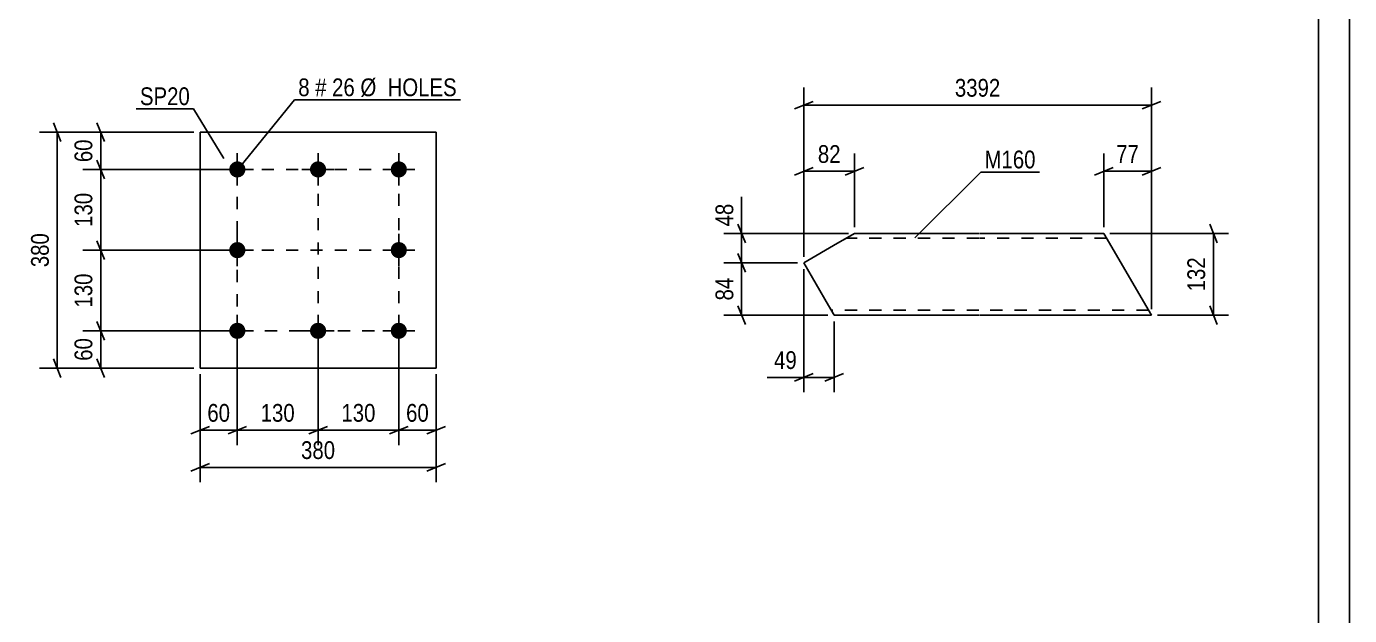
# Model space of a CAD drawing. Header units: millimetres. Extents: x 0 to 841, y 0 to 594.
# Drawn here: x 628 to 841, y 311.6 to 406.5 of the extents above; entities that cross this region are included whole.
import ezdxf

# ---------------------------------------------------------------- set-up
doc = ezdxf.new("R2010")
doc.units = ezdxf.units.MM
doc.linetypes.add('DXK_LINE_DOT2', pattern=[3.9198, 1.9599, -1.9599])
doc.styles.add('Arial Narrow', font='ARIALN.TTF', dxfattribs={"height": 0.2})

# ---------------------------------------------------------------- blocks, each defined once
blk = doc.blocks.new('Unknown-284934741-1134')
at = {"color": 5, "linetype": 'Continuous'}
for p, q in [((841, 0), (841, 594)), ((836, 5), (836, 589))]:
    blk.add_line(p, q, dxfattribs=at)
blk = doc.blocks.new('Part-284934741-25310 - 25309')
at = {"color": 2, "linetype": 'Continuous'}
for p, q in [((761.32, 373.19), (758.57, 371.59)), ((761.32, 373.19), (781.32, 373.19)), ((781.42, 373.19), (801.42, 373.19)), ((809.1, 359.99), (801.42, 373.19)), ((758.57, 371.59), (753.13, 368.42)), ((757.1, 361.59), (753.13, 368.42)), ((757.1, 361.59), (758.03, 359.99)), ((758.03, 359.99), (781.32, 359.99)), ((781.42, 359.99), (809.1, 359.99))]:
    blk.add_line(p, q, dxfattribs=at)
at = {"color": 7, "linetype": 'DXK_LINE_DOT2'}
for p, q in [((761.32, 373.19), (759.62, 372.2)), ((781.32, 372.39), (759.95, 372.39)), ((801.89, 372.39), (781.42, 372.39)), ((757.96, 360.11), (757.1, 361.59)), ((781.32, 360.79), (757.57, 360.79)), ((808.64, 360.79), (781.42, 360.79)), ((808.64, 360.79), (808.6, 360.85))]:
    blk.add_line(p, q, dxfattribs=at)
blk = doc.blocks.new('Part-284934741-25393 - 25392')
at = {"color": 2, "linetype": 'Continuous'}
for p, q in [((655.93, 351.49), (655.93, 389.49)), ((655.93, 389.49), (693.93, 389.49)), ((693.93, 351.49), (693.93, 389.49)), ((655.93, 351.49), (693.93, 351.49))]:
    blk.add_line(p, q, dxfattribs=at)
blk = doc.blocks.new('Bolt-284934741-25394 - 25392')
at = {"linetype": 'Continuous'}
for points in [[(661.93, 384.79, -1), (661.93, 382.19, -1)], [(674.93, 384.79, -1), (674.93, 382.19, -1)], [(687.93, 384.79, -1), (687.93, 382.19, -1)], [(661.93, 371.79, -1), (661.93, 369.19, -1)], [(687.93, 371.79, -1), (687.93, 369.19, -1)], [(661.93, 358.79, -1), (661.93, 356.19, -1)], [(674.93, 358.79, -1), (674.93, 356.19, -1)], [(687.93, 358.79, -1), (687.93, 356.19, -1)]]:
    blk.add_hatch(color=1, dxfattribs=at).paths.add_polyline_path(points)
at = {"color": 1, "linetype": 'Continuous'}
for p, q in [((661.93, 386.09), (661.93, 380.89)), ((674.93, 386.09), (674.93, 380.89)), ((687.93, 386.09), (687.93, 380.89)), ((659.33, 383.49), (664.53, 383.49)), ((672.33, 383.49), (677.53, 383.49)), ((685.33, 383.49), (690.53, 383.49)), ((661.93, 373.09), (661.93, 367.89)), ((687.93, 373.09), (687.93, 367.89)), ((659.33, 370.49), (664.53, 370.49)), ((685.33, 370.49), (690.53, 370.49)), ((661.93, 360.09), (661.93, 354.89)), ((674.93, 360.09), (674.93, 354.89)), ((687.93, 360.09), (687.93, 354.89)), ((659.33, 357.49), (664.53, 357.49)), ((672.33, 357.49), (677.53, 357.49)), ((685.33, 357.49), (690.53, 357.49))]:
    blk.add_line(p, q, dxfattribs=at)
blk = doc.blocks.new('Rectangle-284934741-32234 - 25392')
at = {"color": 1, "linetype": 'DXK_LINE_DOT2'}
blk.add_lwpolyline([(661.93, 383.49), (687.93, 383.49), (687.93, 357.49), (661.93, 357.49), (661.93, 383.49)], close=True, dxfattribs=at)
blk = doc.blocks.new('Line-284934741-32244 - 25392')
at = {"color": 1, "linetype": 'DXK_LINE_DOT2'}
blk.add_line((661.93, 370.49), (687.93, 370.49), dxfattribs=at)
blk = doc.blocks.new('Line-284934741-32251 - 25392')
at = {"color": 1, "linetype": 'DXK_LINE_DOT2'}
blk.add_line((674.93, 383.49), (674.93, 357.49), dxfattribs=at)
blk = doc.blocks.new('StraightDimension-284934741-25759 - 25309')
at = {"color": 7, "linetype": 'Continuous'}
for p, q in [((753.13, 367.42), (753.13, 347.59)), ((758.03, 358.99), (758.03, 347.59)), ((751.63, 349.39), (754.63, 350.59)), ((753.13, 349.99), (758.03, 349.99)), ((759.53, 350.59), (756.53, 349.39))]:
    blk.add_line(p, q, dxfattribs=at)
at = {"color": 0}
blk.add_wipeout([(752.6, 350.74), (752.6, 354.94), (747.75, 354.94), (747.75, 350.74)], dxfattribs=at)
at = {"color": 7, "linetype": 'Continuous'}
blk.add_line((753.13, 349.99), (747.22, 349.99), dxfattribs=at)
blk.add_line((753.13, 349.99), (747.22, 349.99), dxfattribs=at)
at = {"color": 3, "style": 'Arial Narrow'}
blk.add_text('49', height=2.863, dxfattribs=at).set_placement((748.35, 351.34))
blk = doc.blocks.new('StraightDimension-284934741-25751 - 25309')
at = {"color": 7, "linetype": 'Continuous'}
for p, q in [((801.42, 374.19), (801.42, 386.04)), ((809.1, 360.99), (809.1, 386.04)), ((799.92, 382.59), (802.92, 383.79)), ((810.6, 383.79), (807.6, 382.59)), ((801.42, 383.19), (809.1, 383.19))]:
    blk.add_line(p, q, dxfattribs=at)
at = {"color": 0}
blk.add_wipeout([(807.69, 383.94), (807.69, 388.14), (802.83, 388.14), (802.83, 383.94)], dxfattribs=at)
at = {"color": 3, "style": 'Arial Narrow'}
blk.add_text('77', height=2.863, dxfattribs=at).set_placement((803.43, 384.54))
blk = doc.blocks.new('StraightDimension-284934741-25771 - 25309')
at = {"color": 7, "linetype": 'Continuous'}
for p, q in [((802.42, 373.19), (821.5, 373.19)), ((819.7, 371.69), (818.5, 374.69)), ((819.1, 359.99), (819.1, 373.19)), ((818.5, 361.49), (819.7, 358.49)), ((810.1, 359.99), (821.5, 359.99))]:
    blk.add_line(p, q, dxfattribs=at)
at = {"color": 0}
blk.add_wipeout([(818.35, 369.93), (814.15, 369.93), (814.15, 363.25), (818.35, 363.25)], dxfattribs=at)
at = {"color": 3, "style": 'Arial Narrow'}
blk.add_text('132', height=2.863, rotation=90.0002, dxfattribs=at).set_placement((817.75, 363.85))
blk = doc.blocks.new('StraightDimension-284934741-25763 - 25309')
at = {"color": 7, "linetype": 'Continuous'}
for p, q in [((760.32, 373.19), (740.28, 373.19)), ((742.53, 374.69), (743.73, 371.69)), ((743.13, 368.42), (743.13, 373.19)), ((743.73, 366.92), (742.53, 369.92)), ((752.13, 368.42), (740.28, 368.42))]:
    blk.add_line(p, q, dxfattribs=at)
at = {"color": 0}
blk.add_wipeout([(742.38, 378.57), (738.18, 378.57), (738.18, 373.71), (742.38, 373.71)], dxfattribs=at)
at = {"color": 7, "linetype": 'Continuous'}
blk.add_line((743.13, 373.19), (743.13, 379.1), dxfattribs=at)
blk.add_line((743.13, 373.19), (743.13, 379.1), dxfattribs=at)
at = {"color": 3, "style": 'Arial Narrow'}
blk.add_text('48', height=2.863, rotation=90.0002, dxfattribs=at).set_placement((741.78, 374.31))
blk = doc.blocks.new('StraightDimension-284934741-25755 - 25309')
at = {"color": 7, "linetype": 'Continuous'}
for p, q in [((753.13, 369.42), (753.13, 386.04)), ((761.32, 374.19), (761.32, 386.04)), ((751.63, 382.59), (754.63, 383.79)), ((762.82, 383.79), (759.82, 382.59)), ((753.13, 383.19), (761.32, 383.19))]:
    blk.add_line(p, q, dxfattribs=at)
at = {"color": 0}
blk.add_wipeout([(759.65, 383.94), (759.65, 388.14), (754.8, 388.14), (754.8, 383.94)], dxfattribs=at)
at = {"color": 3, "style": 'Arial Narrow'}
blk.add_text('82', height=2.863, dxfattribs=at).set_placement((755.4, 384.54))
blk = doc.blocks.new('StraightDimension-284934741-25764 - 25309')
at = {"color": 7, "linetype": 'Continuous'}
for p, q in [((742.53, 369.92), (743.73, 366.92)), ((752.13, 368.42), (740.28, 368.42)), ((743.13, 359.99), (743.13, 368.42)), ((743.73, 358.49), (742.53, 361.49)), ((757.03, 359.99), (740.28, 359.99))]:
    blk.add_line(p, q, dxfattribs=at)
at = {"color": 0}
blk.add_wipeout([(742.38, 366.64), (738.18, 366.64), (738.18, 361.78), (742.38, 361.78)], dxfattribs=at)
at = {"color": 3, "style": 'Arial Narrow'}
blk.add_text('84', height=2.863, rotation=90.0002, dxfattribs=at).set_placement((741.78, 362.38))
blk = doc.blocks.new('StraightDimension-284934741-25777 - 25309')
at = {"color": 7, "linetype": 'Continuous'}
for p, q in [((753.13, 369.42), (753.13, 396.71)), ((809.1, 360.99), (809.1, 396.71)), ((754.63, 394.46), (751.63, 393.26)), ((807.6, 393.26), (810.6, 394.46)), ((753.13, 393.86), (809.1, 393.86))]:
    blk.add_line(p, q, dxfattribs=at)
at = {"color": 0}
blk.add_wipeout([(785.37, 394.61), (785.37, 398.81), (776.86, 398.81), (776.86, 394.61)], dxfattribs=at)
at = {"color": 3, "style": 'Arial Narrow'}
blk.add_text('3392', height=2.863, dxfattribs=at).set_placement((777.46, 395.21))
blk = doc.blocks.new('StraightDimension-284934741-25979 - 25392')
at = {"color": 7, "linetype": 'Continuous'}
for p, q in [((687.93, 356.49), (687.93, 339.09)), ((693.93, 350.49), (693.93, 339.09)), ((686.43, 340.89), (689.43, 342.09)), ((687.93, 341.49), (693.93, 341.49)), ((695.43, 342.09), (692.43, 340.89))]:
    blk.add_line(p, q, dxfattribs=at)
at = {"color": 0}
blk.add_wipeout([(693.36, 342.24), (693.36, 346.44), (688.5, 346.44), (688.5, 342.24)], dxfattribs=at)
at = {"color": 3, "style": 'Arial Narrow'}
blk.add_text('60', height=2.863, dxfattribs=at).set_placement((689.1, 342.84))
blk = doc.blocks.new('StraightDimension-284934741-33364 - 25392')
at = {"color": 7, "linetype": 'Continuous'}
for p, q in [((660.93, 383.49), (637.08, 383.49)), ((640.53, 381.99), (639.33, 384.99)), ((639.93, 370.49), (639.93, 383.49)), ((639.33, 371.99), (640.53, 368.99)), ((660.93, 370.49), (637.08, 370.49))]:
    blk.add_line(p, q, dxfattribs=at)
at = {"color": 0}
blk.add_wipeout([(639.18, 380.33), (634.98, 380.33), (634.98, 373.64), (639.18, 373.64)], dxfattribs=at)
at = {"color": 3, "style": 'Arial Narrow'}
blk.add_text('130', height=2.863, rotation=90.0002, dxfattribs=at).set_placement((638.58, 374.24))
blk = doc.blocks.new('StraightDimension-284934741-25959 - 25392')
at = {"color": 7, "linetype": 'Continuous'}
for p, q in [((639.33, 390.99), (640.53, 387.99)), ((654.93, 389.49), (637.08, 389.49)), ((639.93, 383.49), (639.93, 389.49)), ((660.93, 383.49), (637.08, 383.49)), ((640.53, 381.99), (639.33, 384.99))]:
    blk.add_line(p, q, dxfattribs=at)
at = {"color": 0}
blk.add_wipeout([(639.18, 388.91), (634.98, 388.91), (634.98, 384.06), (639.18, 384.06)], dxfattribs=at)
at = {"color": 3, "style": 'Arial Narrow'}
blk.add_text('60', height=2.863, rotation=90.0002, dxfattribs=at).set_placement((638.58, 384.66))
blk = doc.blocks.new('StraightDimension-284934741-25962 - 25392')
at = {"color": 7, "linetype": 'Continuous'}
for p, q in [((639.33, 358.99), (640.53, 355.99)), ((660.93, 357.49), (637.08, 357.49)), ((639.93, 351.49), (639.93, 357.49)), ((654.93, 351.49), (637.08, 351.49)), ((640.53, 349.99), (639.33, 352.99))]:
    blk.add_line(p, q, dxfattribs=at)
at = {"color": 0}
blk.add_wipeout([(639.18, 356.91), (634.98, 356.91), (634.98, 352.06), (639.18, 352.06)], dxfattribs=at)
at = {"color": 3, "style": 'Arial Narrow'}
blk.add_text('60', height=2.863, rotation=90.0002, dxfattribs=at).set_placement((638.58, 352.66))
blk = doc.blocks.new('StraightDimension-284934741-25975 - 25392')
at = {"color": 7, "linetype": 'Continuous'}
for p, q in [((633.53, 387.99), (632.33, 390.99)), ((654.93, 389.49), (630.08, 389.49)), ((632.93, 351.49), (632.93, 389.49)), ((654.93, 351.49), (630.08, 351.49)), ((632.33, 352.99), (633.53, 349.99))]:
    blk.add_line(p, q, dxfattribs=at)
at = {"color": 0}
blk.add_wipeout([(632.18, 373.83), (627.98, 373.83), (627.98, 367.14), (632.18, 367.14)], dxfattribs=at)
at = {"color": 3, "style": 'Arial Narrow'}
blk.add_text('380', height=2.863, rotation=90.0002, dxfattribs=at).set_placement((631.58, 367.74))
blk = doc.blocks.new('StraightDimension-284934741-25982 - 25392')
at = {"color": 7, "linetype": 'Continuous'}
for p, q in [((661.93, 356.49), (661.93, 339.09)), ((655.93, 350.49), (655.93, 339.09)), ((654.43, 340.89), (657.43, 342.09)), ((655.93, 341.49), (661.93, 341.49)), ((663.43, 342.09), (660.43, 340.89))]:
    blk.add_line(p, q, dxfattribs=at)
at = {"color": 0}
blk.add_wipeout([(661.36, 342.24), (661.36, 346.44), (656.5, 346.44), (656.5, 342.24)], dxfattribs=at)
at = {"color": 3, "style": 'Arial Narrow'}
blk.add_text('60', height=2.863, dxfattribs=at).set_placement((657.1, 342.84))
blk = doc.blocks.new('StraightDimension-284934741-25995 - 25392')
at = {"color": 7, "linetype": 'Continuous'}
for p, q in [((655.93, 350.49), (655.93, 333.09)), ((693.93, 350.49), (693.93, 333.09)), ((657.43, 336.09), (654.43, 334.89)), ((655.93, 335.49), (693.93, 335.49)), ((692.43, 334.89), (695.43, 336.09))]:
    blk.add_line(p, q, dxfattribs=at)
at = {"color": 0}
blk.add_wipeout([(678.27, 336.24), (678.27, 340.44), (671.59, 340.44), (671.59, 336.24)], dxfattribs=at)
at = {"color": 3, "style": 'Arial Narrow'}
blk.add_text('380', height=2.863, dxfattribs=at).set_placement((672.19, 336.84))
blk = doc.blocks.new('StraightDimension-284934741-33362 - 25392')
at = {"color": 7, "linetype": 'Continuous'}
for p, q in [((640.53, 368.99), (639.33, 371.99)), ((660.93, 370.49), (637.08, 370.49)), ((639.93, 357.49), (639.93, 370.49)), ((639.33, 358.99), (640.53, 355.99)), ((660.93, 357.49), (637.08, 357.49))]:
    blk.add_line(p, q, dxfattribs=at)
at = {"color": 0}
blk.add_wipeout([(639.18, 367.33), (634.98, 367.33), (634.98, 360.64), (639.18, 360.64)], dxfattribs=at)
at = {"color": 3, "style": 'Arial Narrow'}
blk.add_text('130', height=2.863, rotation=90.0002, dxfattribs=at).set_placement((638.58, 361.24))
blk = doc.blocks.new('StraightDimension-284934741-33366 - 25392')
at = {"color": 7, "linetype": 'Continuous'}
for p, q in [((661.93, 356.49), (661.93, 339.09)), ((674.93, 356.49), (674.93, 339.09)), ((663.43, 342.09), (660.43, 340.89)), ((661.93, 341.49), (674.93, 341.49)), ((673.43, 340.89), (676.43, 342.09))]:
    blk.add_line(p, q, dxfattribs=at)
at = {"color": 0}
blk.add_wipeout([(671.77, 342.24), (671.77, 346.44), (665.09, 346.44), (665.09, 342.24)], dxfattribs=at)
at = {"color": 3, "style": 'Arial Narrow'}
blk.add_text('130', height=2.863, dxfattribs=at).set_placement((665.69, 342.84))
blk = doc.blocks.new('StraightDimension-284934741-33368 - 25392')
at = {"color": 7, "linetype": 'Continuous'}
for p, q in [((674.93, 356.49), (674.93, 339.09)), ((687.93, 356.49), (687.93, 339.09)), ((676.43, 342.09), (673.43, 340.89)), ((674.93, 341.49), (687.93, 341.49)), ((686.43, 340.89), (689.43, 342.09))]:
    blk.add_line(p, q, dxfattribs=at)
at = {"color": 0}
blk.add_wipeout([(684.77, 342.24), (684.77, 346.44), (678.09, 346.44), (678.09, 342.24)], dxfattribs=at)
at = {"color": 3, "style": 'Arial Narrow'}
blk.add_text('130', height=2.863, dxfattribs=at).set_placement((678.69, 342.84))
blk = doc.blocks.new('Mark-284934741-27114 - 25309')
at = {"color": 0}
blk.add_wipeout([(790.46, 383.66), (790.46, 386.66), (782.23, 386.66), (782.23, 383.66)], dxfattribs=at)
blk.add_wipeout([(790.46, 383.66), (790.46, 386.66), (782.23, 386.66), (782.23, 383.66)], dxfattribs=at)
at = {"color": 30, "linetype": 'Continuous'}
for p, q in [((771.03, 372.45), (781.63, 383.06)), ((781.63, 383.06), (791.06, 383.06))]:
    blk.add_line(p, q, dxfattribs=at)
at = {"color": 3, "style": 'Arial Narrow'}
blk.add_text('M160', height=2.863, dxfattribs=at).set_placement((782.23, 383.66))
blk = doc.blocks.new('Mark-284934741-27145 - 25392')
at = {"color": 0}
blk.add_wipeout([(654.29, 393.85), (654.29, 396.85), (646.25, 396.85), (646.25, 393.85)], dxfattribs=at)
blk.add_wipeout([(654.29, 393.85), (654.29, 396.85), (646.25, 396.85), (646.25, 393.85)], dxfattribs=at)
at = {"color": 30, "linetype": 'Continuous'}
for p in [(645.65, 393.25), (659.77, 385.24)]:
    blk.add_line(p, (654.89, 393.25), dxfattribs=at)
at = {"color": 3, "style": 'Arial Narrow'}
blk.add_text('SP20', height=2.863, dxfattribs=at).set_placement((646.25, 393.85))
blk = doc.blocks.new('Mark-284934741-27148 - 25392')
at = {"color": 0}
blk.add_wipeout([(673.57, 395.29), (673.57, 398.29), (671.74, 398.29), (671.74, 395.29)], dxfattribs=at)
blk.add_wipeout([(673.57, 395.29), (673.57, 398.29), (671.74, 398.29), (671.74, 395.29)], dxfattribs=at)
at = {"color": 7, "linetype": 'Continuous'}
blk.add_line((661.8, 383.19), (671.14, 394.69), dxfattribs=at)
at = {"color": 0}
blk.add_wipeout([(676.29, 395.29), (676.29, 398.29), (674.47, 398.29), (674.47, 395.29)], dxfattribs=at)
blk.add_wipeout([(676.29, 395.29), (676.29, 398.29), (674.47, 398.29), (674.47, 395.29)], dxfattribs=at)
at = {"color": 3, "style": 'Arial Narrow'}
blk.add_text('8', height=2.86, dxfattribs=at).set_placement((671.74, 395.29))
at = {"color": 0}
blk.add_wipeout([(680.85, 395.29), (680.85, 398.29), (677.19, 398.29), (677.19, 395.29)], dxfattribs=at)
blk.add_wipeout([(680.85, 395.29), (680.85, 398.29), (677.19, 398.29), (677.19, 395.29)], dxfattribs=at)
at = {"color": 3, "style": 'Arial Narrow'}
blk.add_text('#', height=2.86, dxfattribs=at).set_placement((674.47, 395.29))
at = {"color": 0}
blk.add_wipeout([(697.28, 395.29), (697.28, 398.29), (681.75, 398.29), (681.75, 395.29)], dxfattribs=at)
blk.add_wipeout([(697.28, 395.29), (697.28, 398.29), (681.75, 398.29), (681.75, 395.29)], dxfattribs=at)
at = {"color": 7, "linetype": 'Continuous'}
blk.add_line((671.14, 394.69), (697.88, 394.69), dxfattribs=at)
at = {"color": 3, "style": 'Arial Narrow'}
for s, p in [('26', (677.19, 395.29)), ('Ø  HOLES', (681.75, 395.29))]:
    blk.add_text(s, height=2.863, dxfattribs=at).set_placement(p)

msp = doc.modelspace()

# ---------------------------------------------------------------- block references
for name in ['Unknown-284934741-1134', 'Part-284934741-25393 - 25392', 'Bolt-284934741-25394 - 25392', 'Rectangle-284934741-32234 - 25392', 'Line-284934741-32251 - 25392', 'Part-284934741-25310 - 25309', 'Line-284934741-32244 - 25392']:
    msp.add_blockref(name, (0, 0))

# ---------------------------------------------------------------- next in the draw order: block references
for name in ['StraightDimension-284934741-25751 - 25309', 'StraightDimension-284934741-33364 - 25392', 'StraightDimension-284934741-25759 - 25309', 'StraightDimension-284934741-25962 - 25392', 'StraightDimension-284934741-25979 - 25392']:
    msp.add_blockref(name, (0, 0))

# ---------------------------------------------------------------- next in the draw order: block references
for name in ['StraightDimension-284934741-25959 - 25392', 'StraightDimension-284934741-25763 - 25309', 'StraightDimension-284934741-25771 - 25309']:
    msp.add_blockref(name, (0, 0))

# ---------------------------------------------------------------- next in the draw order: block references
for name in ['Mark-284934741-27148 - 25392', 'StraightDimension-284934741-25975 - 25392', 'StraightDimension-284934741-25755 - 25309']:
    msp.add_blockref(name, (0, 0))

# ---------------------------------------------------------------- next in the draw order: block references
for name in ['Mark-284934741-27145 - 25392', 'StraightDimension-284934741-25764 - 25309', 'StraightDimension-284934741-25982 - 25392']:
    msp.add_blockref(name, (0, 0))

# ---------------------------------------------------------------- next in the draw order: block references
for name in ['StraightDimension-284934741-25777 - 25309', 'StraightDimension-284934741-33362 - 25392', 'StraightDimension-284934741-25995 - 25392']:
    msp.add_blockref(name, (0, 0))

# ---------------------------------------------------------------- next in the draw order: block references
for name in ['Mark-284934741-27114 - 25309', 'StraightDimension-284934741-33366 - 25392']:
    msp.add_blockref(name, (0, 0))

# ---------------------------------------------------------------- next in the draw order: block references
msp.add_blockref('StraightDimension-284934741-33368 - 25392', (0, 0))

doc.saveas('drawing.dxf')
